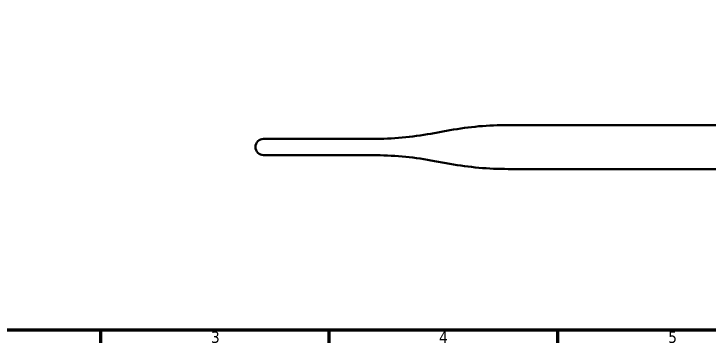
# Model space of a CAD drawing. Header units: millimetres. Extents: x -86 to 841, y -58 to 594.
# Drawn here: x 113.6 to 326.9, y 16 to 117.1 of the extents above; entities that cross this region are included whole.
import ezdxf

# ---------------------------------------------------------------- set-up
doc = ezdxf.new("R2010")
doc.units = ezdxf.units.MM
doc.layers.add('Border (ISO)', color=7, linetype='Continuous', lineweight=70)
doc.layers.add('Visible (ISO)', color=7, linetype='Continuous', lineweight=50)
doc.styles.add('Note Text (ISO)', font='tahoma.ttf')

# ---------------------------------------------------------------- blocks, each defined once
blk = doc.blocks.new('Borders Default Border')
at = {"layer": 'Border (ISO)'}
for p, q in [((140.17, 20), (140.17, 16.1)), ((210.25, 20), (210.25, 16.1)), ((280.33, 20), (280.33, 16.1))]:
    blk.add_line(p, q, dxfattribs=at)
at = {"layer": 'Border (ISO)', "flags": 128}
blk.add_lwpolyline([(20, 20), (20, 574), (821, 574), (821, 20), (20, 20)], dxfattribs=at)
at = {"layer": 'Border (ISO)', "char_height": 3.5, "attachment_point": 7, "style": 'Note Text (ISO)'}
for s, insert in [('3', (174.12, 16.03)), ('4', (244.07, 16.1)), ('5', (314.35, 16.03))]:
    blk.add_mtext(s, dxfattribs=dict(at, insert=insert))

msp = doc.modelspace()

# ---------------------------------------------------------------- linework, layer by layer
at = {"layer": 'Visible (ISO)'}
for p, q in [((241.543, 80.302), (247.389, 81.359)), ((265.186, 82.956), (340.966, 82.956)), ((223.746, 78.706), (190.216, 78.706)), ((223.746, 73.706), (190.216, 73.706)), ((241.543, 72.109), (247.389, 71.052)), ((265.186, 69.456), (340.966, 69.456))]:
    msp.add_line(p, q, dxfattribs=at)
for centre, radius, start, end in [((265.186, -17.044), 100, 90, 100.2512), ((223.746, 178.706), 100, 270, 280.2512), ((190.216, 76.206), 2.5, 90, 270), ((223.746, -26.294), 100, 79.7488, 90), ((265.186, 169.456), 100, 259.7488, 270)]:
    msp.add_arc(centre, radius, start, end, dxfattribs=at)

# ---------------------------------------------------------------- block references
msp.add_blockref('Borders Default Border', (0, 0))

doc.saveas('drawing.dxf')
